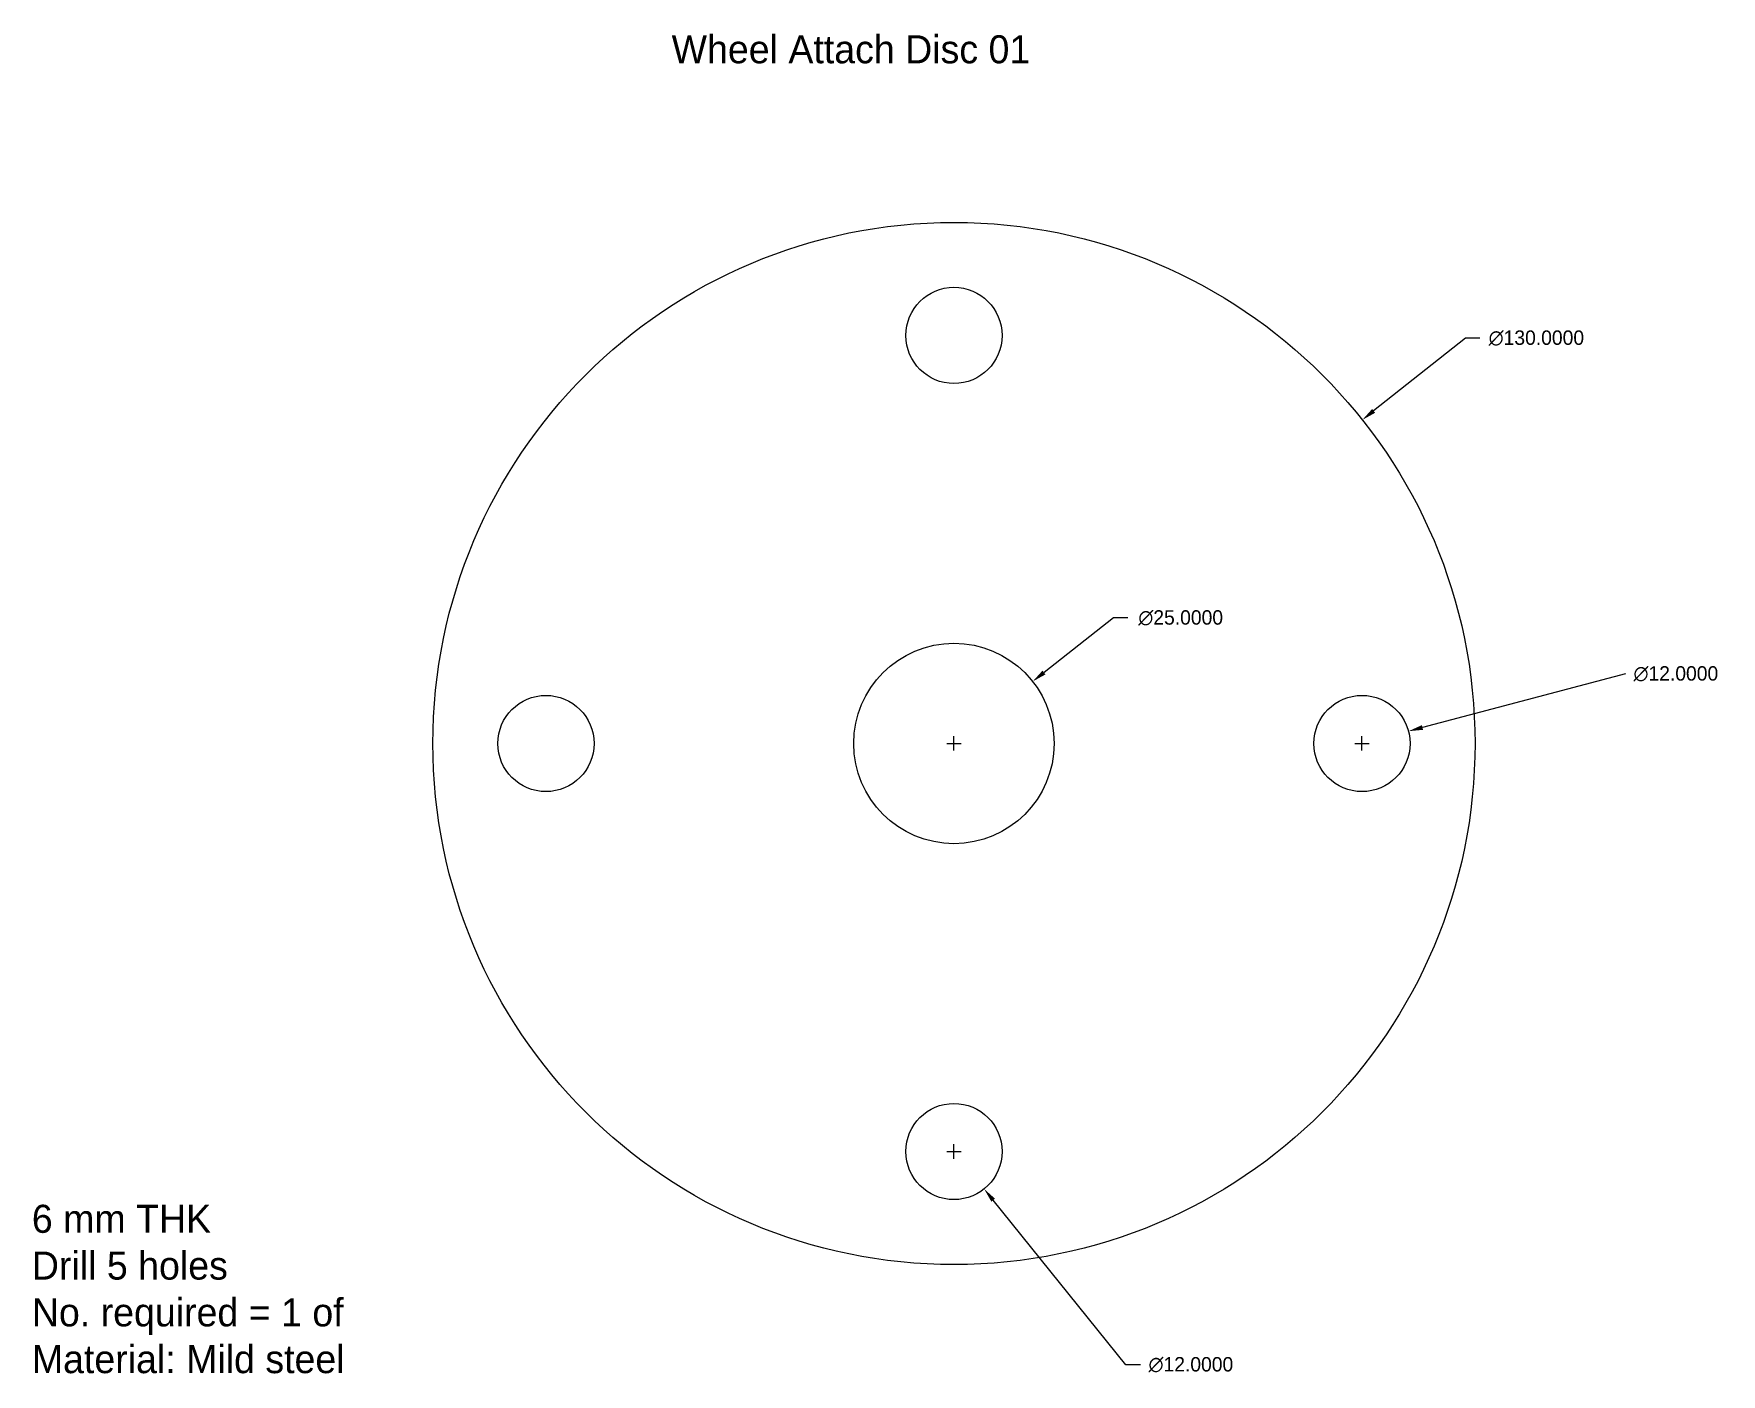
# Model space of a CAD drawing. Header units: inches. Extents: x -83 to 127, y -53 to 114.
import ezdxf

# ---------------------------------------------------------------- set-up
doc = ezdxf.new("R2010")
doc.units = ezdxf.units.IN
doc.header["$MEASUREMENT"] = 0
doc.layers.add('Annotations', color=7, linetype='Continuous', lineweight=25)
doc.dimstyles.get("Standard").update_dxf_attribs({"dimscale": 10, "dimtxt": 0.18, "dimasz": 0.18, "dimexe": 0.18, "dimexo": 0.0625, "dimgap": 0.09, "dimtad": 0, "dimtih": 1, "dimtoh": 1, "dimdec": 4, "dimzin": 0, "dimdsep": 46, "dimtxsty": 'Standard', "dimcen": 0.09, "dimadec": 0, "dimazin": 0, "dimtfac": 1, "dimtdec": 4, "dimtofl": 0, "dimtmove": 0, "dimatfit": 3, "dimfxl": 1, "dimtolj": 1, "dimtzin": 0, "dimarcsym": 0})

# ---------------------------------------------------------------- blocks, each defined once
blk = doc.blocks.new('*D1')
at = {"color": 0, "lineweight": -2}
for p, q in [((95.38, 76.52), (83.93, 67.44)), ((97.18, 76.52), (95.38, 76.52)), ((30.67, 25.96), (32.47, 25.96)), ((31.57, 25.06), (31.57, 26.86))]:
    blk.add_line(p, q, dxfattribs=at)
at = {"color": 0}
blk.add_solid([(83.74, 67.68), (84.12, 67.21), (82.52, 66.32)], dxfattribs=at)
at = {"layer": 'Defpoints', "color": 0}
for p in [(82.52, 66.32), (-19.37, -14.41)]:
    blk.add_point(p, dxfattribs=at)
at = {"color": 0, "insert": (104.23, 76.52), "char_height": 1.8, "attachment_point": 5}
blk.add_mtext('\\A1;∅130.0000', dxfattribs=at)
blk = doc.blocks.new('*D2')
at = {"color": 0, "lineweight": -2}
for p, q in [((51.46, 41.62), (42.81, 34.8)), ((53.26, 41.62), (51.46, 41.62)), ((30.67, 25.96), (32.47, 25.96)), ((31.57, 25.06), (31.57, 26.86))]:
    blk.add_line(p, q, dxfattribs=at)
at = {"color": 0}
blk.add_solid([(42.62, 35.04), (42.99, 34.57), (41.39, 33.69)], dxfattribs=at)
at = {"layer": 'Defpoints', "color": 0}
for p in [(41.39, 33.69), (21.76, 18.22)]:
    blk.add_point(p, dxfattribs=at)
at = {"color": 0, "insert": (59.86, 41.62), "char_height": 1.8, "attachment_point": 5}
blk.add_mtext('\\A1;∅25.0000', dxfattribs=at)
blk = doc.blocks.new('*D4')
at = {"color": 0, "lineweight": -2}
for p, q in [((115.33, 34.64), (90.02, 27.95)), ((81.57, 25.96), (83.37, 25.96)), ((82.47, 25.06), (82.47, 26.86))]:
    blk.add_line(p, q, dxfattribs=at)
at = {"color": 0}
blk.add_solid([(89.94, 28.24), (90.09, 27.66), (88.28, 27.49)], dxfattribs=at)
at = {"layer": 'Defpoints', "color": 0}
for p in [(88.28, 27.49), (76.67, 24.42)]:
    blk.add_point(p, dxfattribs=at)
at = {"color": 0, "insert": (121.63, 34.64), "char_height": 1.8, "attachment_point": 5}
blk.add_mtext('\\A1;∅12.0000', dxfattribs=at)
blk = doc.blocks.new('*D5')
at = {"color": 0, "lineweight": -2}
for p, q in [((30.67, -24.94), (32.47, -24.94)), ((31.57, -25.84), (31.57, -24.04)), ((53.03, -51.54), (36.47, -31.02)), ((54.83, -51.54), (53.03, -51.54))]:
    blk.add_line(p, q, dxfattribs=at)
at = {"color": 0}
blk.add_solid([(36.7, -30.83), (36.24, -31.2), (35.34, -29.61)], dxfattribs=at)
at = {"layer": 'Defpoints', "color": 0}
for p in [(27.81, -20.27), (35.34, -29.61)]:
    blk.add_point(p, dxfattribs=at)
at = {"color": 0, "insert": (61.13, -51.54), "char_height": 1.8, "attachment_point": 5}
blk.add_mtext('\\A1;∅12.0000', dxfattribs=at)

msp = doc.modelspace()

# ---------------------------------------------------------------- linework, layer by layer
for centre, radius in [((31.57412, 25.95565), 65), ((31.57412, 76.85565), 6), ((31.57412, 25.95565), 12.5), ((-19.32588, 25.95565), 6), ((82.47412, 25.95565), 6), ((31.57412, -24.94435), 6)]:
    msp.add_circle(centre, radius)

# ---------------------------------------------------------------- texts
at = {"insert": (-83.4592, -25.7491), "char_height": 3.5, "width": 79.6097166, "attachment_point": 1}
msp.add_mtext('\\P6 mm THK\\PDrill 5 holes\\PNo. required = 1 of\\PMaterial: Mild steel', dxfattribs=at)
at = {"layer": 'Annotations', "insert": (-3.64849, 114.30002), "char_height": 3.5, "attachment_point": 1}
msp.add_mtext_dynamic_manual_height_columns('Wheel Attach Disc 01', width=198.2974229, gutter_width=17.5, heights=[0], dxfattribs=at)

# ---------------------------------------------------------------- dimensions: what is measured, and where the dimension line sits
at = {"color": 5}
for p1, p2, picture, middle in [((-19.37056, -14.41314), (82.51881, 66.32444), '*D1', (104.22949, 76.5153)), ((21.75508, 18.22025), (41.39317, 33.69105), '*D2', (59.86332, 41.62427)), ((76.67319, 24.42296), (88.27506, 27.48834), '*D4', (115.33455, 34.63785)), ((27.80737, -20.27406), (35.34088, -29.61463), '*D5', (61.12734, -51.54352))]:
    dim = msp.add_diameter_dim_2p(p1=p1, p2=p2, dimstyle='Standard', dxfattribs=at)
    dim.commit()
    dim.dimension.update_dxf_attribs({"geometry": picture, "text_midpoint": middle, "dimtype": 163})

doc.saveas('drawing.dxf')
